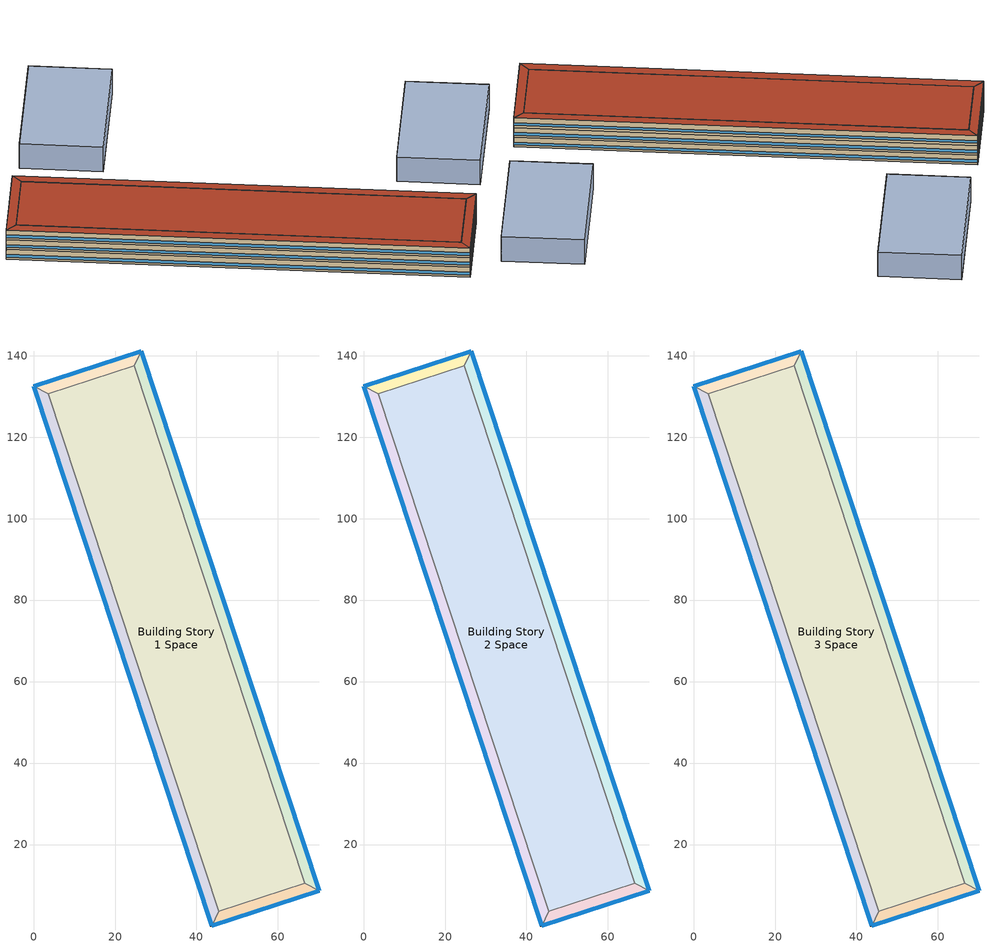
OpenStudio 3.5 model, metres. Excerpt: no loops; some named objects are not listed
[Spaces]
Building Story 1 Space
 floor ground: 66.62,10.48 45.5,3.57 3.57,130.67 24.69,137.58 z0
 wall adiabatic (Typical Interior Wall): 45.5,3.57 66.62,10.48 24.69,137.58 3.57,130.67 45.5,3.57 z0:3.6
 ceiling adiabatic (Typical Interior Floor): 24.69,137.58 3.57,130.67 45.5,3.57 66.62,10.48 z3.6
Building Story 1 Space 1
 floor ground: 70.19,8.68 43.7,0 45.5,3.57 66.62,10.48 z0
 wall outside: 43.7,0 70.19,8.68 z0:3.6
 wall adiabatic (Typical Interior Wall): 70.19,8.68 66.62,10.48 45.5,3.57 43.7,0 z0:3.6
 window: 43.73,0.01 70.17,8.67 z0.76:1.84
 ceiling adiabatic (Typical Interior Ceiling): 66.62,10.48 45.5,3.57 43.7,0 70.19,8.68 z3.6
Building Story 1 Space 2
 floor ground: 43.7,0 0,132.47 3.57,130.67 45.5,3.57 z0
 wall outside: 0,132.47 43.7,0 z0:3.6
 wall adiabatic (Typical Interior Wall): 43.7,0 45.5,3.57 3.57,130.67 0,132.47 z0:3.6
 window: 0.01,132.45 43.69,0.02 z0.76:1.84
 ceiling adiabatic (Typical Interior Ceiling): 45.5,3.57 3.57,130.67 0,132.47 43.7,0 z3.6
Building Story 1 Space 3
 floor ground: 0,132.47 26.49,141.15 24.69,137.58 3.57,130.67 z0
 wall outside: 26.49,141.15 0,132.47 z0:3.6
 wall adiabatic (Typical Interior Wall): 0,132.47 3.57,130.67 24.69,137.58 26.49,141.15 z0:3.6
 window: 26.47,141.14 0.02,132.48 z0.76:1.84
 ceiling adiabatic (Typical Interior Ceiling): 3.57,130.67 24.69,137.58 26.49,141.15 0,132.47 z3.6
Building Story 1 Space 4
 floor ground: 26.49,141.15 70.19,8.68 66.62,10.48 24.69,137.58 z0
 wall outside: 70.19,8.68 26.49,141.15 z0:3.6
 wall adiabatic (Typical Interior Wall): 26.49,141.15 24.69,137.58 66.62,10.48 70.19,8.68 z0:3.6
 window: 70.18,8.7 26.5,141.12 z0.76:1.84
 ceiling adiabatic (Typical Interior Ceiling): 24.69,137.58 66.62,10.48 70.19,8.68 26.49,141.15 z3.6
Building Story 2 Space
 floor adiabatic (Typical Interior Floor): 66.62,10.48 45.5,3.57 3.57,130.67 24.69,137.58 z3.6
 wall adiabatic (Typical Interior Wall): 45.5,3.57 66.62,10.48 24.69,137.58 3.57,130.67 45.5,3.57 z3.6:7.2
 ceiling adiabatic (Typical Interior Ceiling): 24.69,137.58 3.57,130.67 45.5,3.57 66.62,10.48 z7.2
Building Story 2 Space 1
 floor adiabatic (Typical Interior Ceiling): 70.19,8.68 43.7,0 45.5,3.57 66.62,10.48 z3.6
 wall outside: 43.7,0 70.19,8.68 z3.6:7.2
 wall adiabatic (Typical Interior Wall): 70.19,8.68 66.62,10.48 45.5,3.57 43.7,0 z3.6:7.2
 window: 43.73,0.01 70.17,8.67 z4.36:5.44
 ceiling adiabatic (Typical Interior Ceiling): 66.62,10.48 45.5,3.57 43.7,0 70.19,8.68 z7.2
Building Story 2 Space 2
 floor adiabatic (Typical Interior Ceiling): 43.7,0 0,132.47 3.57,130.67 45.5,3.57 z3.6
 wall outside: 0,132.47 43.7,0 z3.6:7.2
 wall adiabatic (Typical Interior Wall): 43.7,0 45.5,3.57 3.57,130.67 0,132.47 z3.6:7.2
 window: 0.01,132.45 43.69,0.02 z4.36:5.44
 ceiling adiabatic (Typical Interior Ceiling): 45.5,3.57 3.57,130.67 0,132.47 43.7,0 z7.2
Building Story 2 Space 3
 floor adiabatic (Typical Interior Ceiling): 0,132.47 26.49,141.15 24.69,137.58 3.57,130.67 z3.6
 wall outside: 26.49,141.15 0,132.47 z3.6:7.2
 wall adiabatic (Typical Interior Wall): 0,132.47 3.57,130.67 24.69,137.58 26.49,141.15 z3.6:7.2
 window: 26.47,141.14 0.02,132.48 z4.36:5.44
 ceiling adiabatic (Typical Interior Ceiling): 3.57,130.67 24.69,137.58 26.49,141.15 0,132.47 z7.2
Building Story 2 Space 4
 floor adiabatic (Typical Interior Ceiling): 26.49,141.15 70.19,8.68 66.62,10.48 24.69,137.58 z3.6
 wall outside: 70.19,8.68 26.49,141.15 z3.6:7.2
 wall adiabatic (Typical Interior Wall): 26.49,141.15 24.69,137.58 66.62,10.48 70.19,8.68 z3.6:7.2
 window: 70.18,8.7 26.5,141.12 z4.36:5.44
 ceiling adiabatic (Typical Interior Ceiling): 24.69,137.58 66.62,10.48 70.19,8.68 26.49,141.15 z7.2
Building Story 3 Space
 floor adiabatic (Typical Interior Ceiling): 66.62,10.48 45.5,3.57 3.57,130.67 24.69,137.58 z7.2
 wall adiabatic (Typical Interior Wall): 45.5,3.57 66.62,10.48 24.69,137.58 3.57,130.67 45.5,3.57 z7.2:10.8
 roof outside: 24.69,137.58 3.57,130.67 45.5,3.57 66.62,10.48 z10.8
Building Story 3 Space 1
 floor adiabatic (Typical Interior Ceiling): 70.19,8.68 43.7,0 45.5,3.57 66.62,10.48 z7.2
 wall outside: 43.7,0 70.19,8.68 z7.2:10.8
 wall adiabatic (Typical Interior Wall): 70.19,8.68 66.62,10.48 45.5,3.57 43.7,0 z7.2:10.8
 window: 43.73,0.01 70.17,8.67 z7.96:9.04
 roof outside: 66.62,10.48 45.5,3.57 43.7,0 70.19,8.68 z10.8
Building Story 3 Space 2
 floor adiabatic (Typical Interior Ceiling): 43.7,0 0,132.47 3.57,130.67 45.5,3.57 z7.2
 wall outside: 0,132.47 43.7,0 z7.2:10.8
 wall adiabatic (Typical Interior Wall): 43.7,0 45.5,3.57 3.57,130.67 0,132.47 z7.2:10.8
 window: 0.01,132.45 43.69,0.02 z7.96:9.04
 roof outside: 45.5,3.57 3.57,130.67 0,132.47 43.7,0 z10.8
Building Story 3 Space 3
 floor adiabatic (Typical Interior Ceiling): 0,132.47 26.49,141.15 24.69,137.58 3.57,130.67 z7.2
 wall outside: 26.49,141.15 0,132.47 z7.2:10.8
 wall adiabatic (Typical Interior Wall): 0,132.47 3.57,130.67 24.69,137.58 26.49,141.15 z7.2:10.8
 window: 26.47,141.14 0.02,132.48 z7.96:9.04
 roof outside: 3.57,130.67 24.69,137.58 26.49,141.15 0,132.47 z10.8
Building Story 3 Space 4
 floor adiabatic (Typical Interior Ceiling): 26.49,141.15 70.19,8.68 66.62,10.48 24.69,137.58 z7.2
 wall outside: 70.19,8.68 26.49,141.15 z7.2:10.8
 wall adiabatic (Typical Interior Wall): 26.49,141.15 24.69,137.58 66.62,10.48 70.19,8.68 z7.2:10.8
 window: 70.18,8.7 26.5,141.12 z7.96:9.04
 roof outside: 24.69,137.58 66.62,10.48 70.19,8.68 26.49,141.15 z10.8
shading: 117.72,50.93 80.73,38.82 / 80.73,38.82 88.61,14.94 / 88.61,14.94 125.6,27.05 / 125.6,27.05 117.72,50.93 / 52.45,122.29 90.48,134.75 / 90.48,134.75 82.6,158.63 / 82.6,158.63 44.57,146.17 / 44.57,146.17 52.45,122.29 z0:9; 125.6,27.05 88.61,14.94 80.73,38.82 117.72,50.93 z0; 117.72,50.93 80.73,38.82 88.61,14.94 125.6,27.05 z9; 52.45,122.29 44.57,146.17 82.6,158.63 90.48,134.75 z0; 90.48,134.75 82.6,158.63 44.57,146.17 52.45,122.29 z9
[Site]
Buffalo Niagara Intl Ap_NY_USA: Latitude {deg}=42.8133; Longitude {deg}=-78.8502; Time Zone {hr}=-5; Elevation {m}=215; Terrain=City
[Site:WaterMainsTemperature]
Calculation Method=Correlation; Annual Average Outdoor Air Temperature {C}=8.96667; Maximum Difference In Monthly Average Outdoor Air Temperatures {deltaC}=26.2
[SizingPeriod:DesignDay] Barometric Pressure {Pa}=98769; Rain Indicator=No; Snow Indicator=No; Day of Month=21; Daylight Saving Time Indicator=No; Humidity Condition Type=Wetbulb; Dry-Bulb Temperature Range Modifier Type=DefaultMultipliers
Name | Maximum Dry-Bulb Temperature {C} | Daily Dry-Bulb Temperature Range {deltaC} | Wind Speed {m/s} | Wind Direction {deg} | Month | Day Type | Wetbulb or DewPoint at Maximum Dry-Bulb {C} | Solar Model Indicator | ASHRAE Clear Sky Optical Depth for Beam Irradiance | ASHRAE Clear Sky Optical Depth for Diffuse Irradiance | Sky Clearness
Buffalo Niagara Intl Ap Ann Clg .4% Condns DB=>MWB 1 | 30.3 | 9.3 | 5.7 | 240 | 7 | SummerDesignDay | 21.8 | ASHRAETau | 0.462 | 2.001
Buffalo Niagara Intl Ap Ann Clg .4% Condns WB=>MDB 1 | 27.8 | 9.3 | 5.7 | 240 | 7 | SummerDesignDay | 23.8 | ASHRAETau | 0.462 | 2.001
Buffalo Niagara Intl Ap Ann Htg 99.6% Condns DB 1 | -16.3 | 0 | 5.1 | 270 | 1 | WinterDesignDay | -16.3 | ASHRAEClearSky |  |  | 0
[ClimateZones]
Climate Zone Institution Name 1=ASHRAE; Climate Zone Document Name 1=ANSI/ASHRAE Standard 169; Climate Zone Document Year 1=2006; Climate Zone Value 1=6A
[Site:GroundTemperature:FCfactorMethod]
January Ground Temperature {C}=7.4; February Ground Temperature {C}=-0; March Ground Temperature {C}=-7.6; April Ground Temperature {C}=-12.6; May Ground Temperature {C}=-7.7; June Ground Temperature {C}=0.3; July Ground Temperature {C}=7; August Ground Temperature {C}=14.2; September Ground Temperature {C}=19.2; October Ground Temperature {C}=20.9; November Ground Temperature {C}=20; December Ground Temperature {C}=15.4
[Building]
Restaurant 10: Nominal Floor to Floor Height {m}=3.6; Default Construction Set=Res 90.1-2013 - FullSrvRest - ASHRAE 169-2013-6A; Standards Number of Stories=3; Standards Number of Above Ground Stories=3; Standards Building Type=FullServiceRestaurant
[DefaultConstructionSet]
Res 90.1-2013 - FullSrvRest - ASHRAE 169-2013-6A: Default Exterior Surface Constructions=Default Surface Constructions 1; Default Interior Surface Constructions=Default Surface Constructions 2; Default Ground Contact Surface Constructions=Default Surface Constructions 3; Default Exterior SubSurface Constructions=Default Sub Surface Constructions 1; Default Interior SubSurface Constructions=Default Sub Surface Constructions 2; Interior Partition Construction=Typical Interior Partition
[DefaultSurfaceConstructions]
Name | Floor Construction | Wall Construction | Roof Ceiling Construction
Default Surface Constructions 1 | Typical Insulated Exterior Mass Floor R-19.61 | Typical Insulated Steel Framed Exterior Wall R-20.41 | Typical Wood Joist Attic Floor R-47.62
Default Surface Constructions 2 | Typical Interior Floor | Typical Interior Wall | Typical Interior Ceiling
Default Surface Constructions 3 | Typical Insulated Carpeted 8in Slab Floor | Typical Insulated Basement Mass Wall
[Construction]
Typical Insulated Exterior Mass Floor R-19.61: Typical Insulation R-17.04, 4 in. Normalweight Concrete Floor, Typical Carpet Pad
Typical Insulated Steel Framed Exterior Wall R-20.41: 25mm Stucco, 5/8 in. Gypsum Board, Typical Insulation R-18.23, 5/8 in. Gypsum Board
Typical Wood Joist Attic Floor R-47.62: 5/8 in. Gypsum Board, Typical Insulation R-45.98
Typical Interior Floor: 100mm Normalweight concrete floor, CP02 CARPET PAD
Typical Interior Wall: G01 13mm gypsum board, G01 13mm gypsum board
Typical Interior Ceiling: CP02 CARPET PAD, 100mm Normalweight concrete floor
Typical Insulated Carpeted 8in Slab Floor: 8 in. Normalweight Concrete Floor, Typical Carpet Pad
Typical Insulated Basement Mass Wall: 8 in. Concrete Block Basement Wall
U 0.48 SHGC 0.40 Dbl Ref-D Clr 6mm/13mm: REF D CLEAR 6MM, AIR 13MM, CLEAR 6MM
Typical Insulated Metal Door R-2.0: F08 Metal surface, Typical Insulation R-1.15
U 0.44 SHGC 0.26 Dbl Ref-B-H Clr 6mm/13mm Air: REF B CLEAR HI 6MM, AIR 13MM, CLEAR 6MM
Typical Overhead Door R-2.0: Typical Insulation R-1.15 1
Window_U_0.50_SHGC_0.40_Skylight_Frame_Width_0.430_in: Glass_2052_LayerAvg, Gap_1_W_0_0038, Glass_2027F_LayerAvg
Typical Interior Window: Clear 3mm
Typical Interior Door; Typical Interior Partition: G05 25mm wood
InteriorFurnishings 1: Std Wood 6inch 1
InteriorFurnishings 2: Std Wood 6inch 2
[Material:NoMass] Roughness=Smooth; Thermal Absorptance=0.9; Solar Absorptance=0.7
Name | Thermal Resistance {m2-K/W} | Visible Absorptance
Typical Insulation R-17.04 | 3.00072 | 0.7
Typical Carpet Pad; CP02 CARPET PAD | 0.21648 | 0.8
Typical Insulation R-18.23 | 3.21036 | 0.7
Typical Insulation R-45.98 | 8.09839 | 0.7
Typical Insulation R-1.15 | 0.202509 | 0.7
Typical Insulation R-1.15 1 | 0.202527 | 0.7
[Material] Thermal Absorptance=0.9
Name | Roughness | Thickness {m} | Conductivity {W/m-K} | Density {kg/m3} | Specific Heat {J/kg-K} | Solar Absorptance | Visible Absorptance
4 in. Normalweight Concrete Floor | MediumRough | 0.1016 | 2.31 | 2322 | 832 | 0.7 | 0.7
25mm Stucco | Smooth | 0.0254 | 0.72 | 1856 | 840 | 0.7 | 0.7
5/8 in. Gypsum Board | MediumSmooth | 0.0159 | 0.16 | 800 | 1090 | 0.7 | 0.7
100mm Normalweight concrete floor | MediumRough | 0.1016 | 2.31045 | 2322 | 832.557 | 0.7 | 0.7
G01 13mm gypsum board | Smooth | 0.0127 | 0.160031 | 800.001 | 1090.73 | 0.7 | 0.5
8 in. Normalweight Concrete Floor | MediumRough | 0.2032 | 2.31 | 2322 | 832 | 0.7 | 0.7
8 in. Concrete Block Basement Wall | MediumRough | 0.2032 | 1.326 | 1842 | 912 | 0.7 | 0.7
F08 Metal surface | Smooth | 0.0008 | 45.28 | 7824 | 500 | 0.7 | 0.7
G05 25mm wood | MediumSmooth | 0.0254 | 0.15 | 608 | 1630 | 0.5 | 0.5
Std Wood 6inch 1; Std Wood 6inch 2 | MediumSmooth | 0.15 | 0.12 | 540 | 1210 | 0.7 | 0.7
[DefaultSubSurfaceConstructions]
Name | Fixed Window Construction | Operable Window Construction | Door Construction | Glass Door Construction | Overhead Door Construction | Skylight Construction | Tubular Daylight Dome Construction | Tubular Daylight Diffuser Construction
Default Sub Surface Constructions 1 | U 0.48 SHGC 0.40 Dbl Ref-D Clr 6mm/13mm | U 0.48 SHGC 0.40 Dbl Ref-D Clr 6mm/13mm | Typical Insulated Metal Door R-2.0 | U 0.44 SHGC 0.26 Dbl Ref-B-H Clr 6mm/13mm Air | Typical Overhead Door R-2.0 | Window_U_0.50_SHGC_0.40_Skylight_Frame_Width_0.430_in | Typical Interior Window | Typical Interior Window
Default Sub Surface Constructions 2 | Typical Interior Window | Typical Interior Window | Typical Interior Door
[WindowMaterial:Glazing] Optical Data Type=SpectralAverage; Infrared Transmittance at Normal Incidence=0; Dirt Correction Factor for Solar and Visible Transmittance=1; Solar Diffusing=No
Name | Thickness {m} | Solar Transmittance at Normal Incidence | Front Side Solar Reflectance at Normal Incidence | Back Side Solar Reflectance at Normal Incidence | Visible Transmittance at Normal Incidence | Front Side Visible Reflectance at Normal Incidence | Back Side Visible Reflectance at Normal Incidence | Front Side Infrared Hemispherical Emissivity | Back Side Infrared Hemispherical Emissivity | Conductivity {W/m-K}
REF D CLEAR 6MM | 0.006 | 0.429 | 0.308 | 0.379 | 0.334 | 0.453 | 0.505 | 0.84 | 0.82 | 0.9
CLEAR 6MM | 0.006 | 0.775 | 0.071 | 0.071 | 0.881 | 0.08 | 0.08 | 0.84 | 0.84 | 0.9
REF B CLEAR HI 6MM | 0.006 | 0.24 | 0.16 | 0.32 | 0.3 | 0.16 | 0.29 | 0.84 | 0.6 | 0.9
Glass_2052_LayerAvg | 0.00837 | 0.507767 | 0.054228 | 0.0544931 | 0.586833 | 0.05805 | 0.058397 | 0.84 | 0.84 | 1
Glass_2027F_LayerAvg | 0.004 | 0.369744 | 0.470069 | 0.340935 | 0.765222 | 0.0546 | 0.073741 | 0.03675 | 0.84 | 1
Clear 3mm | 0.003 | 0.837 | 0.075 | 0.075 | 0.898 | 0.081 | 0.081 | 0.84 | 0.84 | 0.9
[WindowMaterial:Gas] Gas Type=Air
Name | Thickness {m}
AIR 13MM | 0.0127
Gap_1_W_0_0038 | 0.0038
[People:Definition] Number of People Calculation Method=People/Area; Fraction Radiant=0.3; Enable ASHRAE 55 Comfort Warnings=Yes; Mean Radiant Temperature Calculation Type=ZoneAveraged; Thermal Comfort Model Type 1=Fanger
Name | People per Space Floor Area {person/m2}
FullServiceRestaurant Dining People Definition | 0.753474
FullServiceRestaurant Kitchen People Definition | 0.0538196
[Lights:Definition] Design Level Calculation Method=Watts/Area; Fraction Radiant=0.7; Fraction Visible=0.2; Return Air Fraction=0
Name | Watts per Space Floor Area {W/m2}
FullServiceRestaurant Dining Lights Definition | 9.57988
FullServiceRestaurant Kitchen Lights Definition | 13.0243
[ElectricEquipment:Definition] Design Level Calculation Method=Watts/Area
Name | Watts per Space Floor Area {W/m2} | Fraction Latent | Fraction Radiant | Fraction Lost
FullServiceRestaurant Dining Elec Equip Definition | 64.9279 | 0.25 | 0.3 | 0
FullServiceRestaurant Kitchen Elec Equip Definition | 403.97 | 0.25 | 0.3 | 0.2
Elevator Lift Motor 1 - pre-normalized value was 16055 W. | 4.12672 | 0 | 0 | 1
Elevator Fan 1 - pre-normalized value was 31 W. | 0.00795722 |  | 0.5
Elevator Lights 1 - pre-normalized value was 32 W. | 0.00831476 |  | 0.5
[DesignSpecification:OutdoorAir] Outdoor Air Method=Sum; Outdoor Air Flow per Person {m3/s-person}=0.00353961; Outdoor Air Flow per Floor Area {m3/s-m2}=0.0009144
Blended OA; Blended OA 1; Blended OA 2
[DefaultScheduleSet]
Story Ground Blended Space Type Schedule Set; Story Mid Blended Space Type Schedule Set; Story Top Blended Space Type Schedule Set
[GasEquipment:Definition]
FullServiceRestaurant Kitchen Gas Equip Definition: Design Level Calculation Method=Watts/Area; Watts per Space Floor Area {W/m2}=649.246; Fraction Latent=0.1; Fraction Radiant=0.2; Fraction Lost=0.7
[SpaceInfiltration:DesignFlowRate] Schedule=Always On Discrete; Design Flow Rate Calculation Method=Flow/ExteriorArea; Constant Term Coefficient=0; Temperature Term Coefficient=0; Velocity Term Coefficient=0.224; Velocity Squared Term Coefficient=0
Name | Space or SpaceType | Flow per Exterior Surface Area {m3/s-m2}
FullServiceRestaurant Dining A  - Story Ground Infiltration; FullServiceRestaurant Dining C  - Story Ground Infiltration | Story Ground Blended Space Type | 1.54212e-05
FullServiceRestaurant Dining A  - Story Mid Infiltration; FullServiceRestaurant Dining B end_a - Story Mid Infiltration; FullServiceRestaurant Dining B end_b - Story Mid Infiltration; FullServiceRestaurant Dining C  - Story Mid Infiltration | Story Mid Blended Space Type | 0.000121519
FullServiceRestaurant Dining A  - Story Top Infiltration; FullServiceRestaurant Dining B end_a - Story Top Infiltration; FullServiceRestaurant Dining B end_b - Story Top Infiltration; FullServiceRestaurant Dining C  - Story Top Infiltration | Story Top Blended Space Type | 1.98691e-05
FullServiceRestaurant Dining A end_a - Story Mid Infiltration; FullServiceRestaurant Dining A end_b - Story Mid Infiltration; FullServiceRestaurant Dining C end_a - Story Mid Infiltration; FullServiceRestaurant Dining C end_b - Story Mid Infiltration | Story Mid Blended Space Type | 2.08748e-05
FullServiceRestaurant Dining A end_a - Story Top Infiltration; FullServiceRestaurant Dining A end_b - Story Top Infiltration; FullServiceRestaurant Dining C end_a - Story Top Infiltration; FullServiceRestaurant Dining C end_b - Story Top Infiltration | Story Top Blended Space Type | 3.41317e-06
FullServiceRestaurant Dining A end_b - Story Ground Infiltration; FullServiceRestaurant Dining C end_b - Story Ground Infiltration; FullServiceRestaurant Kitchen A end_a - Story Ground Infiltration; FullServiceRestaurant Kitchen C end_a - Story Ground Infiltration | Story Ground Blended Space Type | 2.08748e-05
FullServiceRestaurant Dining B end_b - Story Ground Infiltration; FullServiceRestaurant Kitchen B end_a - Story Ground Infiltration | Story Ground Blended Space Type | 0.000121519
FullServiceRestaurant Kitchen A  - Story Ground Infiltration; FullServiceRestaurant Kitchen C  - Story Ground Infiltration | Story Ground Blended Space Type | 0.000106097
[ElectricEquipment]
Name | Electric Equipment Definition | Space or SpaceType | Schedule | Multiplier
9 Elevator Lift Motors | Elevator Lift Motor 1 - pre-normalized value was 16055 W. | Story Ground Blended Space Type | Elevator Schedule 1 | 9
9 Elevator Fans | Elevator Fan 1 - pre-normalized value was 31 W. | Story Ground Blended Space Type | Elevator Schedule 3 | 9
9 Elevator Lights | Elevator Lights 1 - pre-normalized value was 32 W. | Story Ground Blended Space Type | Elevator Schedule 2 | 9
FullServiceRestaurant Kitchen Elec Equip 1 | FullServiceRestaurant Kitchen Elec Equip Definition | Story Ground Blended Space Type | RestaurantSitDown BLDG_EQUIP_SCH | 0.8184
FullServiceRestaurant Dining Elec Equip 1 | FullServiceRestaurant Dining Elec Equip Definition | Story Ground Blended Space Type | RestaurantSitDown BLDG_EQUIP_SCH | 0.1816
FullServiceRestaurant Dining Elec Equip 2 | FullServiceRestaurant Dining Elec Equip Definition | Story Mid Blended Space Type | RestaurantSitDown BLDG_EQUIP_SCH | 1
FullServiceRestaurant Dining Elec Equip 3 | FullServiceRestaurant Dining Elec Equip Definition | Story Top Blended Space Type | RestaurantSitDown BLDG_EQUIP_SCH | 1
[Exterior:Lights:Definition]
Name | Design Level {W}
Parking Areas and Drives Def (W/ft^2) | 0.1
Building Facades Def (W/ft^2) | 0.15
Main Entries Def (W/ft) | 30
Other Doors Def (W/ft) | 20
[Exterior:Lights] Control Option=AstronomicalClock
Name | Exterior Lights Definition | Schedule | Multiplier
Parking Areas and Drives | Parking Areas and Drives Def (W/ft^2) | Schedule Ruleset 2 | 508806
Building Facades | Building Facades Def (W/ft^2) | Schedule Ruleset 1 | 8185.55
Main Entries | Main Entries Def (W/ft) | Schedule Ruleset 2 | 33.5016
Other Doors | Other Doors Def (W/ft) | Schedule Ruleset 2 | 50.2524
[EnergyManagementSystem:Sensor]
Name | Output Variable or Output Meter Index Key | Output Variable or Output Meter
Mains_Water_Temp_Sen | Environment | Site Mains Water Temperature
OAT; OAT_1; OAT_2 | Environment | Site Outdoor Air Drybulb Temperature
Fut_Sen | NYSTc 2030 Future Hourly Emissions Sch | Schedule Value
His_Sen | New York 2019 Historical Hourly Emissions Sch | Schedule Value
Ele_Sen | Whole Building | Facility Total Purchased Electricity Energy
[EnergyManagementSystem:Actuator] Actuated Component Control Type=Schedule Value
Name | Actuated Component | Actuated Component Type
Mains_Water_Temp_Act | Mains Water Temperature | Schedule:Constant
SYS5ZonePVAVHtgSch0 | RestaurantSitDown HTGSETP_KITCHEN_SCH_NO_OPTIMUM | Schedule:Year
SYS5ZonePVAVClgSch0 | RestaurantSitDown CLGSETP_KITCHEN_SCH_NO_OPTIMUM | Schedule:Year
SYS5ZonePVAV1HtgSch0; SYS5ZonePVAV2HtgSch0 | RestaurantSitDown HTGSETP_SCH_NO_OPTIMUM | Schedule:Year
SYS5ZonePVAV1ClgSch0; SYS5ZonePVAV2ClgSch0 | RestaurantSitDown CLGSETP_SCH_NO_OPTIMUM | Schedule:Year
[EnergyManagementSystem:Program]
Mains_Water_Prg: SET Mains_Water_Temp_Act = Mains_Water_Temp_Sen
SYS5ZonePVAVOptimumStartProg0: IF DaylightSavings==0 && DayOfWeek>1 && Hour==5 && OAT<23.9 && OAT>1.7; SET SYS5ZonePVAVClgSch0 = 29.4; SET SYS5ZonePVAVHtgSch0 = 15.6; ELSEIF DaylightSavings==0 && DayOfWeek==1 && Hour==7 && OAT<23.9 && OAT>1.7; SET SYS5ZonePVAVClgSch0 = 29.4; SET SYS5ZonePVAVHtgSch0 = 15.6; ELSEIF DaylightSavings==1 && DayOfWeek>1 && Hour==4 && OAT<23.9 && OAT>1.7; SET SYS5ZonePVAVClgSch0 = 29.4; SET SYS5ZonePVAVHtgSch0 = 15.6; ELSEIF DaylightSavings==1 && DayOfWeek==1 && Hour==6 && OAT<23.9 && OAT>1.7; SET SYS5ZonePVAVClgSch0 = 29.4; SET SYS5ZonePVAVHtgSch0 = 15.6; ELSE; SET SYS5ZonePVAVClgSch0 = NULL; SET SYS5ZonePVAVHtgSch0 = NULL; ENDIF
[ThermostatSetpoint:DualSetpoint]
Name | Heating Setpoint Temperature Schedule | Cooling Setpoint Temperature Schedule
Story Ground Blended Space Type Thermostat; Story Ground Blended Space Type Thermostat 1; Story Ground Blended Space Type Thermostat 2; Story Ground Blended Space Type Thermostat 3; Story Ground Blended Space Type Thermostat 4 | RestaurantSitDown HTGSETP_KITCHEN_SCH_NO_OPTIMUM | RestaurantSitDown CLGSETP_KITCHEN_SCH_NO_OPTIMUM
Story Mid Blended Space Type Thermostat; Story Mid Blended Space Type Thermostat 1; Story Mid Blended Space Type Thermostat 2; Story Mid Blended Space Type Thermostat 3; Story Mid Blended Space Type Thermostat 4; Story Top Blended Space Type Thermostat; Story Top Blended Space Type Thermostat 1; Story Top Blended Space Type Thermostat 2; Story Top Blended Space Type Thermostat 3; Story Top Blended Space Type Thermostat 4 | RestaurantSitDown HTGSETP_SCH_NO_OPTIMUM | RestaurantSitDown CLGSETP_SCH_NO_OPTIMUM
[InternalMass:Definition] Design Level Calculation Method=SurfaceArea/Area; Surface Area per Space Floor Area=2
Name | Construction
Internal Mass Definition 2 | InteriorFurnishings 1
Internal Mass Definition 3 | InteriorFurnishings 2
[InternalMass]
Name | Internal Mass Definition | Space or SpaceType | Multiplier
FullServiceRestaurant Kitchen A end_a - Story Ground Mass; FullServiceRestaurant Kitchen C end_a - Story Ground Mass; FullServiceRestaurant Dining A end_b - Story Ground Mass; FullServiceRestaurant Dining C end_b - Story Ground Mass | Internal Mass Definition 2 | Story Ground Blended Space Type | 0.00537288
FullServiceRestaurant Kitchen B end_a - Story Ground Mass; FullServiceRestaurant Dining B end_b - Story Ground Mass | Internal Mass Definition 2 | Story Ground Blended Space Type | 0.0625542
FullServiceRestaurant Dining B  - Story Ground Mass | Internal Mass Definition 2 | Story Ground Blended Space Type | 0.0924233
FullServiceRestaurant Kitchen C  - Story Ground Mass; FullServiceRestaurant Kitchen A  - Story Ground Mass | Internal Mass Definition 2 | Story Ground Blended Space Type | 0.0546158
FullServiceRestaurant Kitchen B  - Story Ground Mass | Internal Mass Definition 2 | Story Ground Blended Space Type | 0.635869
FullServiceRestaurant Dining A  - Story Ground Mass; FullServiceRestaurant Dining C  - Story Ground Mass | Internal Mass Definition 2 | Story Ground Blended Space Type | 0.00793839
FullServiceRestaurant Dining B end_a - Story Top Mass; FullServiceRestaurant Dining A  - Story Top Mass; FullServiceRestaurant Dining C  - Story Top Mass; FullServiceRestaurant Dining B end_b - Story Top Mass | Internal Mass Definition 2 | Story Top Blended Space Type | 0.0625542
FullServiceRestaurant Dining A end_a - Story Mid Mass; FullServiceRestaurant Dining A end_b - Story Mid Mass; FullServiceRestaurant Dining C end_a - Story Mid Mass; FullServiceRestaurant Dining C end_b - Story Mid Mass | Internal Mass Definition 2 | Story Mid Blended Space Type | 0.00537288
FullServiceRestaurant Dining C end_b - Story Top Mass; FullServiceRestaurant Dining C end_a - Story Top Mass; FullServiceRestaurant Dining A end_a - Story Top Mass; FullServiceRestaurant Dining A end_b - Story Top Mass | Internal Mass Definition 2 | Story Top Blended Space Type | 0.00537288
FullServiceRestaurant Dining B end_a - Story Mid Mass; FullServiceRestaurant Dining A  - Story Mid Mass; FullServiceRestaurant Dining C  - Story Mid Mass; FullServiceRestaurant Dining B end_b - Story Mid Mass | Internal Mass Definition 2 | Story Mid Blended Space Type | 0.0625542
FullServiceRestaurant Dining B  - Story Mid Mass | Internal Mass Definition 2 | Story Mid Blended Space Type | 0.728292
FullServiceRestaurant Dining B  - Story Top Mass | Internal Mass Definition 2 | Story Top Blended Space Type | 0.728292
Building Story 1 Space 2 Mass | Internal Mass Definition 3 | Building Story 1 Space 2 | 1
Building Story 1 Space Mass | Internal Mass Definition 3 | Building Story 1 Space | 1
Building Story 1 Space 1 Mass | Internal Mass Definition 3 | Building Story 1 Space 1 | 1
Building Story 1 Space 3 Mass | Internal Mass Definition 3 | Building Story 1 Space 3 | 1
Building Story 2 Space Mass | Internal Mass Definition 3 | Building Story 2 Space | 1
Building Story 1 Space 4 Mass | Internal Mass Definition 3 | Building Story 1 Space 4 | 1
Building Story 2 Space 2 Mass | Internal Mass Definition 3 | Building Story 2 Space 2 | 1
Building Story 2 Space 1 Mass | Internal Mass Definition 3 | Building Story 2 Space 1 | 1
Building Story 3 Space 4 Mass | Internal Mass Definition 3 | Building Story 3 Space 4 | 1
Building Story 2 Space 3 Mass | Internal Mass Definition 3 | Building Story 2 Space 3 | 1
Building Story 2 Space 4 Mass | Internal Mass Definition 3 | Building Story 2 Space 4 | 1
Building Story 3 Space Mass | Internal Mass Definition 3 | Building Story 3 Space | 1
Building Story 3 Space 1 Mass | Internal Mass Definition 3 | Building Story 3 Space 1 | 1
Building Story 3 Space 2 Mass | Internal Mass Definition 3 | Building Story 3 Space 2 | 1
Building Story 3 Space 3 Mass | Internal Mass Definition 3 | Building Story 3 Space 3 | 1
[People] Number of People Schedule=RestaurantSitDown BLDG_OCC_SCH; Activity Level Schedule=RestaurantSitDown ACTIVITY_SCH; Work Efficiency Schedule=Work Efficiency Schedule; Clothing Insulation Schedule=Clothing Schedule; Air Velocity Schedule=Air Velocity Schedule
Name | People Definition | Space or SpaceType | Multiplier
FullServiceRestaurant Kitchen People 1 | FullServiceRestaurant Kitchen People Definition | Story Ground Blended Space Type | 0.8184
FullServiceRestaurant Dining People 1 | FullServiceRestaurant Dining People Definition | Story Ground Blended Space Type | 0.1816
FullServiceRestaurant Dining People 2 | FullServiceRestaurant Dining People Definition | Story Mid Blended Space Type | 1
FullServiceRestaurant Dining People 3 | FullServiceRestaurant Dining People Definition | Story Top Blended Space Type | 1
[Lights] Fraction Replaceable=1
Name | Lights Definition | Space or SpaceType | Schedule | Multiplier
FullServiceRestaurant Kitchen Lights 1 | FullServiceRestaurant Kitchen Lights Definition | Story Ground Blended Space Type | RestaurantSitDown BLDG_LIGHT_KITCHEN_SCH_2010_2013 | 0.8184
FullServiceRestaurant Dining Lights 1 | FullServiceRestaurant Dining Lights Definition | Story Ground Blended Space Type | RestaurantSitDown BLDG_LIGHT_DINING_SCH_2013 | 0.1816
FullServiceRestaurant Dining Lights 2 | FullServiceRestaurant Dining Lights Definition | Story Mid Blended Space Type | RestaurantSitDown BLDG_LIGHT_DINING_SCH_2013 | 1
FullServiceRestaurant Dining Lights 3 | FullServiceRestaurant Dining Lights Definition | Story Top Blended Space Type | RestaurantSitDown BLDG_LIGHT_DINING_SCH_2013 | 1
[GasEquipment]
FullServiceRestaurant Kitchen Gas Equip 1: Gas Equipment Definition=FullServiceRestaurant Kitchen Gas Equip Definition; Space or SpaceType=Story Ground Blended Space Type; Schedule=RestaurantSitDown Rest_GAS_EQUIP_SCH; Multiplier=0.8184
[SpaceType] Standards Building Type=FullServiceRestaurant
Name | Default Schedule Set | Design Specification Outdoor Air Object | Standards Space Type
Story Ground Blended Space Type | Story Ground Blended Space Type Schedule Set | Blended OA | Kitchen
Story Mid Blended Space Type | Story Mid Blended Space Type Schedule Set | Blended OA 1 | Dining
Story Top Blended Space Type | Story Top Blended Space Type Schedule Set | Blended OA 2 | Dining
[Space]
Name | Space Type | Building Story | Thermal Zone
Building Story 1 Space | Story Ground Blended Space Type | Building Story 1 | Building Story 1 ThermalZone
Building Story 1 Space 1 | Story Ground Blended Space Type | Building Story 1 | Building Story 1 ThermalZone 1
Building Story 1 Space 2 | Story Ground Blended Space Type | Building Story 1 | Building Story 1 ThermalZone 2
Building Story 1 Space 3 | Story Ground Blended Space Type | Building Story 1 | Building Story 1 ThermalZone 3
Building Story 1 Space 4 | Story Ground Blended Space Type | Building Story 1 | Building Story 1 ThermalZone 4
Building Story 2 Space | Story Mid Blended Space Type | Building Story 2 | Building Story 2 ThermalZone
Building Story 2 Space 1 | Story Mid Blended Space Type | Building Story 2 | Building Story 2 ThermalZone 1
Building Story 2 Space 2 | Story Mid Blended Space Type | Building Story 2 | Building Story 2 ThermalZone 2
Building Story 2 Space 3 | Story Mid Blended Space Type | Building Story 2 | Building Story 2 ThermalZone 3
Building Story 2 Space 4 | Story Mid Blended Space Type | Building Story 2 | Building Story 2 ThermalZone 4
Building Story 3 Space | Story Top Blended Space Type | Building Story 3 | Building Story 3 ThermalZone
Building Story 3 Space 1 | Story Top Blended Space Type | Building Story 3 | Building Story 3 ThermalZone 1
Building Story 3 Space 2 | Story Top Blended Space Type | Building Story 3 | Building Story 3 ThermalZone 2
Building Story 3 Space 3 | Story Top Blended Space Type | Building Story 3 | Building Story 3 ThermalZone 3
Building Story 3 Space 4 | Story Top Blended Space Type | Building Story 3 | Building Story 3 ThermalZone 4
[BuildingStory] Nominal Floor to Floor Height {m}=3.6
Name | Nominal Z Coordinate {m}
Building Story 1 | 3.6
Building Story 2 | 7.2
Building Story 3 | 10.8
[ThermalZone] Use Ideal Air Loads=No
Name | Thermostat | Primary Daylighting Control | Fraction of Zone Controlled by Primary Daylighting Control | Secondary Daylighting Control | Fraction of Zone Controlled by Secondary Daylighting Control
Building Story 1 ThermalZone | Story Ground Blended Space Type Thermostat
Building Story 1 ThermalZone 1 | Story Ground Blended Space Type Thermostat 1 | Building Story 1 Space 1 Daylt Sensor 1 | 0.678 | Building Story 1 Space 1 Daylt Sensor 2 | 0.321
Building Story 1 ThermalZone 2 | Story Ground Blended Space Type Thermostat 2 | Building Story 1 Space 2 Daylt Sensor 1 | 0.656 | Building Story 1 Space 2 Daylt Sensor 2 | 0.343
Building Story 1 ThermalZone 3 | Story Ground Blended Space Type Thermostat 3 | Building Story 1 Space 3 Daylt Sensor 1 | 0.678 | Building Story 1 Space 3 Daylt Sensor 2 | 0.321
Building Story 1 ThermalZone 4 | Story Ground Blended Space Type Thermostat 4 | Building Story 1 Space 4 Daylt Sensor 1 | 0.656 | Building Story 1 Space 4 Daylt Sensor 2 | 0.343
Building Story 2 ThermalZone | Story Mid Blended Space Type Thermostat
Building Story 2 ThermalZone 1 | Story Mid Blended Space Type Thermostat 1 | Building Story 2 Space 1 Daylt Sensor 1 | 0.678 | Building Story 2 Space 1 Daylt Sensor 2 | 0.321
Building Story 2 ThermalZone 2 | Story Mid Blended Space Type Thermostat 2 | Building Story 2 Space 2 Daylt Sensor 1 | 0.656 | Building Story 2 Space 2 Daylt Sensor 2 | 0.343
Building Story 2 ThermalZone 3 | Story Mid Blended Space Type Thermostat 3 | Building Story 2 Space 3 Daylt Sensor 1 | 0.678 | Building Story 2 Space 3 Daylt Sensor 2 | 0.321
Building Story 2 ThermalZone 4 | Story Mid Blended Space Type Thermostat 4 | Building Story 2 Space 4 Daylt Sensor 1 | 0.656 | Building Story 2 Space 4 Daylt Sensor 2 | 0.343
Building Story 3 ThermalZone | Story Top Blended Space Type Thermostat
Building Story 3 ThermalZone 1 | Story Top Blended Space Type Thermostat 1 | Building Story 3 Space 1 Daylt Sensor 1 | 0.678 | Building Story 3 Space 1 Daylt Sensor 2 | 0.321
Building Story 3 ThermalZone 2 | Story Top Blended Space Type Thermostat 2 | Building Story 3 Space 2 Daylt Sensor 1 | 0.656 | Building Story 3 Space 2 Daylt Sensor 2 | 0.343
Building Story 3 ThermalZone 3 | Story Top Blended Space Type Thermostat 3 | Building Story 3 Space 3 Daylt Sensor 1 | 0.678 | Building Story 3 Space 3 Daylt Sensor 2 | 0.321
Building Story 3 ThermalZone 4 | Story Top Blended Space Type Thermostat 4 | Building Story 3 Space 4 Daylt Sensor 1 | 0.656 | Building Story 3 Space 4 Daylt Sensor 2 | 0.343
[Daylighting:Control] Lighting Control Type=Stepped; Minimum Input Power Fraction for Continuous Dimming Control=0.3; Minimum Light Output Fraction for Continuous Dimming Control=0.2; Number of Stepped Control Steps=3; Probability Lighting will be Reset When Needed in Manual Stepped Control=1; Maximum Allowable Discomfort Glare Index=22
Name | Space | Position X-Coordinate {m} | Position Y-Coordinate {m} | Position Z-Coordinate {m} | Illuminance Setpoint {lux}
Building Story 1 Space 1 Daylt Sensor 1 | Building Story 1 Space 1 | 56.5681 | 5.49503 | 0.762 | 375
Building Story 1 Space 1 Daylt Sensor 2 | Building Story 1 Space 1 | 56.1836 | 6.66913 | 0.762 | 375
Building Story 1 Space 2 Daylt Sensor 1 | Building Story 1 Space 2 | 23.0052 | 66.6158 | 0.762 | 375
Building Story 1 Space 2 Daylt Sensor 2 | Building Story 1 Space 2 | 24.1775 | 67.0025 | 0.762 | 375
Building Story 1 Space 3 Daylt Sensor 1 | Building Story 1 Space 3 | 13.6245 | 135.651 | 0.762 | 375
Building Story 1 Space 3 Daylt Sensor 2 | Building Story 1 Space 3 | 14.0091 | 134.477 | 0.762 | 375
Building Story 1 Space 4 Daylt Sensor 1 | Building Story 1 Space 4 | 47.1874 | 74.5304 | 0.762 | 375
Building Story 1 Space 4 Daylt Sensor 2 | Building Story 1 Space 4 | 46.0152 | 74.1436 | 0.762 | 375
Building Story 2 Space 1 Daylt Sensor 1 | Building Story 2 Space 1 | 56.5681 | 5.49503 | 4.362 | 215
Building Story 2 Space 1 Daylt Sensor 2 | Building Story 2 Space 1 | 56.1836 | 6.66913 | 4.362 | 215
Building Story 2 Space 2 Daylt Sensor 1 | Building Story 2 Space 2 | 23.0052 | 66.6158 | 4.362 | 215
Building Story 2 Space 2 Daylt Sensor 2 | Building Story 2 Space 2 | 24.1775 | 67.0025 | 4.362 | 215
Building Story 2 Space 3 Daylt Sensor 1 | Building Story 2 Space 3 | 13.6245 | 135.651 | 4.362 | 215
Building Story 2 Space 3 Daylt Sensor 2 | Building Story 2 Space 3 | 14.0091 | 134.477 | 4.362 | 215
Building Story 2 Space 4 Daylt Sensor 1 | Building Story 2 Space 4 | 47.1874 | 74.5304 | 4.362 | 215
Building Story 2 Space 4 Daylt Sensor 2 | Building Story 2 Space 4 | 46.0152 | 74.1436 | 4.362 | 215
Building Story 3 Space 1 Daylt Sensor 1 | Building Story 3 Space 1 | 56.5681 | 5.49503 | 7.962 | 215
Building Story 3 Space 1 Daylt Sensor 2 | Building Story 3 Space 1 | 56.1836 | 6.66913 | 7.962 | 215
Building Story 3 Space 2 Daylt Sensor 1 | Building Story 3 Space 2 | 23.0052 | 66.6158 | 7.962 | 215
Building Story 3 Space 2 Daylt Sensor 2 | Building Story 3 Space 2 | 24.1775 | 67.0025 | 7.962 | 215
Building Story 3 Space 3 Daylt Sensor 1 | Building Story 3 Space 3 | 13.6245 | 135.651 | 7.962 | 215
Building Story 3 Space 3 Daylt Sensor 2 | Building Story 3 Space 3 | 14.0091 | 134.477 | 7.962 | 215
Building Story 3 Space 4 Daylt Sensor 1 | Building Story 3 Space 4 | 47.1874 | 74.5304 | 7.962 | 215
Building Story 3 Space 4 Daylt Sensor 2 | Building Story 3 Space 4 | 46.0152 | 74.1436 | 7.962 | 215
[Schedule:Ruleset]
Name | Default Day Schedule | Summer Design Day Schedule | Winter Design Day Schedule
Clothing Schedule | Clothing Schedule Default Winter Clothes
Air Velocity Schedule | Air Velocity Schedule Default
Work Efficiency Schedule | Work Efficiency Schedule Default
RestaurantSitDown BLDG_OCC_SCH | RestaurantSitDown BLDG_OCC_SCH Default | RestaurantSitDown BLDG_OCC_SCH Summer Design Day | RestaurantSitDown BLDG_OCC_SCH Winter Design Day
RestaurantSitDown ACTIVITY_SCH | RestaurantSitDown ACTIVITY_SCH Default | RestaurantSitDown ACTIVITY_SCH Summer Design Day | RestaurantSitDown ACTIVITY_SCH Winter Design Day
RestaurantSitDown BLDG_LIGHT_DINING_SCH_2013 | RestaurantSitDown BLDG_LIGHT_DINING_SCH_2013 Default | RestaurantSitDown BLDG_LIGHT_DINING_SCH_2013 Summer Design Day | RestaurantSitDown BLDG_LIGHT_DINING_SCH_2013 Winter Design Day
RestaurantSitDown BLDG_EQUIP_SCH | RestaurantSitDown BLDG_EQUIP_SCH Default | RestaurantSitDown BLDG_EQUIP_SCH Summer Design Day | RestaurantSitDown BLDG_EQUIP_SCH Winter Design Day
RestaurantSitDown BLDG_LIGHT_KITCHEN_SCH_2010_2013 | RestaurantSitDown BLDG_LIGHT_KITCHEN_SCH_2010_2013 Default | RestaurantSitDown BLDG_LIGHT_KITCHEN_SCH_2010_2013 Summer Design Day | RestaurantSitDown BLDG_LIGHT_KITCHEN_SCH_2010_2013 Winter Design Day
RestaurantSitDown Rest_GAS_EQUIP_SCH | RestaurantSitDown Rest_GAS_EQUIP_SCH Default | RestaurantSitDown Rest_GAS_EQUIP_SCH Summer Design Day | RestaurantSitDown Rest_GAS_EQUIP_SCH Winter Design Day
Elevator Schedule 1 | 30 space(s) Occ Sch Default 1 | 30 space(s) Occ Sch Summer Design Day 1 | 30 space(s) Occ Sch Winter Design Day 1
Elevator Schedule 2 | 30 space(s) Occ Sch Default 2 | 30 space(s) Occ Sch Summer Design Day 2 | 30 space(s) Occ Sch Winter Design Day 2
Elevator Schedule 3 | 30 space(s) Occ Sch Default 3 | 30 space(s) Occ Sch Summer Design Day 3 | 30 space(s) Occ Sch Winter Design Day 3
Schedule Ruleset 1 | Schedule Day 17
Schedule Ruleset 2 | Schedule Day 18
RestaurantSitDown HTGSETP_SCH_NO_OPTIMUM | RestaurantSitDown HTGSETP_SCH_NO_OPTIMUM Default | RestaurantSitDown HTGSETP_SCH_NO_OPTIMUM Summer Design Day | RestaurantSitDown HTGSETP_SCH_NO_OPTIMUM Winter Design Day
RestaurantSitDown CLGSETP_SCH_NO_OPTIMUM | RestaurantSitDown CLGSETP_SCH_NO_OPTIMUM Default | RestaurantSitDown CLGSETP_SCH_NO_OPTIMUM Summer Design Day | RestaurantSitDown CLGSETP_SCH_NO_OPTIMUM Winter Design Day
RestaurantSitDown HTGSETP_KITCHEN_SCH_NO_OPTIMUM | RestaurantSitDown HTGSETP_KITCHEN_SCH_NO_OPTIMUM Default | RestaurantSitDown HTGSETP_KITCHEN_SCH_NO_OPTIMUM Summer Design Day | RestaurantSitDown HTGSETP_KITCHEN_SCH_NO_OPTIMUM Winter Design Day
RestaurantSitDown CLGSETP_KITCHEN_SCH_NO_OPTIMUM | RestaurantSitDown CLGSETP_KITCHEN_SCH_NO_OPTIMUM Default | RestaurantSitDown CLGSETP_KITCHEN_SCH_NO_OPTIMUM Summer Design Day | RestaurantSitDown CLGSETP_KITCHEN_SCH_NO_OPTIMUM Winter Design Day
[Schedule:Day]
Clothing Schedule Default Winter Clothes; RestaurantSitDown BLDG_OCC_SCH Summer Design Day; RestaurantSitDown BLDG_LIGHT_DINING_SCH_2013 Summer Design Day; RestaurantSitDown BLDG_LIGHT_KITCHEN_SCH_2010_2013 Summer Design Day; 30 space(s) Occ Sch Summer Design Day 1; 30 space(s) Occ Sch Winter Design Day 1; 30 space(s) Occ Sch Summer Design Day 2; 30 space(s) Occ Sch Winter Design Day 2; 30 space(s) Occ Sch Summer Design Day 3; 30 space(s) Occ Sch Winter Design Day 3: 24, 0, 1
Clothing Schedule Summer Clothes: 24, 0, 0.5
Air Velocity Schedule Default: 24, 0, 0.2
Work Efficiency Schedule Default; RestaurantSitDown BLDG_OCC_SCH Winter Design Day; RestaurantSitDown BLDG_LIGHT_DINING_SCH_2013 Winter Design Day; RestaurantSitDown BLDG_EQUIP_SCH Winter Design Day; RestaurantSitDown BLDG_LIGHT_KITCHEN_SCH_2010_2013 Winter Design Day; RestaurantSitDown Rest_GAS_EQUIP_SCH Winter Design Day: 24, 0, 0
RestaurantSitDown BLDG_OCC_SCH Default: 1, 0, 0.05, 6, 0, 0, 7, 0, 0.05, 9, 0, 0.5, 11, 0, 0.2, 12, 0, 0.3, 14, 0, 0.5, 15, 0, 0.3, 16, 0, 0.2, 17, 0, 0.25, 18, 0, 0.35, 19, 0, 0.55, 20, 0, 0.65, 21, 0, 0.7, 22, 0, 0.35, 24, 0, 0.2
RestaurantSitDown BLDG_OCC_SCH Sat Day: 1, 0, 0.05, 6, 0, 0, 7, 0, 0.05, 9, 0, 0.5, 10, 0, 0.4, 11, 0, 0.2, 12, 0, 0.45, 14, 0, 0.5, 15, 0, 0.35, 18, 0, 0.3, 19, 0, 0.7, 20, 0, 0.9, 21, 0, 0.7, 22, 0, 0.65, 23, 0, 0.55, 24, 0, 0.35
RestaurantSitDown BLDG_OCC_SCH Wkdy Day: 1, 0, 0.05, 5, 0, 0, 6, 0, 0.05, 7, 0, 0.1, 10, 0, 0.4, 11, 0, 0.2, 12, 0, 0.5, 13, 0, 0.8, 14, 0, 0.7, 15, 0, 0.4, 16, 0, 0.2, 17, 0, 0.25, 18, 0, 0.5, 21, 0, 0.8, 22, 0, 0.5, 23, 0, 0.35, 24, 0, 0.2
RestaurantSitDown ACTIVITY_SCH Default; RestaurantSitDown ACTIVITY_SCH Winter Design Day; RestaurantSitDown ACTIVITY_SCH Summer Design Day: 24, 0, 120
RestaurantSitDown BLDG_LIGHT_DINING_SCH_2013 Default: 1, 0, 0.1877, 6, 0, 0.15, 8, 0, 0.2816, 10, 0, 0.4693, 16, 0, 0.657, 22, 0, 0.5631, 23, 0, 0.4693, 24, 0, 0.2816
RestaurantSitDown BLDG_LIGHT_DINING_SCH_2013 Sat Day: 1, 0, 0.1877, 6, 0, 0.15, 8, 0, 0.2816, 10, 0, 0.5631, 17, 0, 0.7509, 22, 0, 0.8447, 23, 0, 0.4693, 24, 0, 0.2816
RestaurantSitDown BLDG_LIGHT_DINING_SCH_2013 Wkdy Day: 1, 0, 0.1408, 5, 0, 0.15, 6, 0, 0.1877, 8, 0, 0.3754, 10, 0, 0.5631, 22, 0, 0.8447, 23, 0, 0.4693, 24, 0, 0.2816
RestaurantSitDown BLDG_EQUIP_SCH Default; RestaurantSitDown BLDG_EQUIP_SCH Default|Sat|Wkdy Day; RestaurantSitDown Rest_GAS_EQUIP_SCH Default; RestaurantSitDown Rest_GAS_EQUIP_SCH Default|Sat|Wkdy Day: 1, 0, 0.03, 2, 0, 0.02, 3, 0, 0.03, 4, 0, 0.02, 5, 0, 0.05, 6, 0, 0.12, 7, 0, 0.13, 8, 0, 0.15, 9, 0, 0.18, 10, 0, 0.21, 11, 0, 0.26, 12, 0, 0.29, 13, 0, 0.27, 14, 0, 0.25, 16, 0, 0.23, 18, 0, 0.26, 19, 0, 0.24, 20, 0, 0.22, 21, 0, 0.2, 22, 0, 0.18, 23, 0, 0.09, 24, 0, 0.03
RestaurantSitDown BLDG_EQUIP_SCH Summer Design Day; RestaurantSitDown Rest_GAS_EQUIP_SCH Summer Design Day: 24, 0, 0.29
RestaurantSitDown BLDG_LIGHT_KITCHEN_SCH_2010_2013 Default: 1, 0, 0.16446, 6, 0, 0.15, 8, 0, 0.24669, 10, 0, 0.41115, 16, 0, 0.57561, 22, 0, 0.49338, 23, 0, 0.41115, 24, 0, 0.24669
RestaurantSitDown BLDG_LIGHT_KITCHEN_SCH_2010_2013 Sat Day: 1, 0, 0.16446, 6, 0, 0.15, 8, 0, 0.24669, 10, 0, 0.49338, 17, 0, 0.65784, 22, 0, 0.74007, 23, 0, 0.41115, 24, 0, 0.24669
RestaurantSitDown BLDG_LIGHT_KITCHEN_SCH_2010_2013 Wkdy Day: 1, 0, 0.123345, 5, 0, 0.15, 6, 0, 0.16446, 8, 0, 0.32892, 10, 0, 0.49338, 22, 0, 0.74007, 23, 0, 0.41115, 24, 0, 0.24669
30 space(s) Occ Sch Default 1: 1, 0, 0.0620168, 4, 0, 0, 6, 0, 0.0620168, 7, 0, 0.372101, 9, 0, 0, 10, 0, 0.248067, 12, 0, 0.372101, 13, 0, 0.124034, 14, 0, 0.372101, 15, 0, 0.248067, 16, 0, 0.0620168, 17, 0, 0.310084, 18, 0, 0.372101, 20, 0, 0, 21, 0, 0.372101, 22, 0, 0.18605, 23, 0, 0.18605, 24, 0, 0
30 space(s) Occ Sch Sunday 1: 1, 0, 0.0620168, 5, 0, 0, 6, 0, 0.0620168, 7, 0, 0.558151, 8, 0, 0, 9, 0, 0.372101, 10, 0, 0, 11, 0, 0.124034, 12, 0, 0.248067, 13, 0, 0, 14, 0, 0.248067, 15, 0, 0.124034, 16, 0, 0.0620168, 17, 0, 0.124034, 18, 0, 0.248067, 19, 0, 0.124034, 20, 0, 0.0620168, 21, 0, 0.434117, 22, 0, 0.18605, 24, 0, 0
30 space(s) Occ Sch Saturday 1: 1, 0, 0.0620168, 5, 0, 0, 6, 0, 0.0620168, 7, 0, 0.558151, 8, 0, 0, 9, 0, 0.124034, 10, 0, 0.248067, 11, 0, 0.310084, 12, 0, 0.0620168, 13, 0, 0, 14, 0, 0.18605, 15, 0, 0.0620168, 17, 0, 0, 18, 0, 0.496134, 20, 0, 0.248067, 21, 0, 0.0620168, 22, 0, 0.124034, 23, 0, 0.248067, 24, 0, 0
30 space(s) Occ Sch Default 2; 30 space(s) Occ Sch Default 3: 1, 0, 1, 4, 0, 0, 6, 0, 1, 7, 0, 1, 9, 0, 0, 10, 0, 1, 12, 0, 1, 13, 0, 1, 14, 0, 1, 15, 0, 1, 16, 0, 1, 17, 0, 1, 18, 0, 1, 20, 0, 0, 21, 0, 1, 22, 0, 1, 23, 0, 1, 24, 0, 0
30 space(s) Occ Sch Sunday 2; 30 space(s) Occ Sch Sunday 3: 1, 0, 1, 5, 0, 0, 6, 0, 1, 7, 0, 1, 8, 0, 0, 9, 0, 1, 10, 0, 0, 11, 0, 1, 12, 0, 1, 13, 0, 0, 14, 0, 1, 15, 0, 1, 16, 0, 1, 17, 0, 1, 18, 0, 1, 19, 0, 1, 20, 0, 1, 21, 0, 1, 22, 0, 1, 24, 0, 0
30 space(s) Occ Sch Saturday 2; 30 space(s) Occ Sch Saturday 3: 1, 0, 1, 5, 0, 0, 6, 0, 1, 7, 0, 1, 8, 0, 0, 9, 0, 1, 10, 0, 1, 11, 0, 1, 12, 0, 1, 13, 0, 0, 14, 0, 1, 15, 0, 1, 17, 0, 0, 18, 0, 1, 20, 0, 1, 21, 0, 1, 22, 0, 1, 23, 0, 1, 24, 0, 0
Schedule Day 17: 6, 0, 0, 24, 0, 1
Schedule Day 18: 6, 0, 0.7, 24, 0, 1
RestaurantSitDown HTGSETP_SCH_NO_OPTIMUM Default; RestaurantSitDown HTGSETP_SCH_NO_OPTIMUM Default|Sat|Wkdy Day: 4, 0, 15.6, 24, 0, 21
RestaurantSitDown HTGSETP_SCH_NO_OPTIMUM Summer Design Day; RestaurantSitDown HTGSETP_KITCHEN_SCH_NO_OPTIMUM Summer Design Day: 24, 0, 15.6
RestaurantSitDown HTGSETP_SCH_NO_OPTIMUM Winter Design Day: 24, 0, 21
RestaurantSitDown CLGSETP_SCH_NO_OPTIMUM Default; RestaurantSitDown CLGSETP_SCH_NO_OPTIMUM Default|Sat|Wkdy Day: 4, 0, 30, 24, 0, 24
RestaurantSitDown CLGSETP_SCH_NO_OPTIMUM Summer Design Day: 5, 0, 30, 6, 0, 26, 24, 0, 24
RestaurantSitDown CLGSETP_SCH_NO_OPTIMUM Winter Design Day; RestaurantSitDown CLGSETP_KITCHEN_SCH_NO_OPTIMUM Winter Design Day: 24, 0, 30
RestaurantSitDown HTGSETP_KITCHEN_SCH_NO_OPTIMUM Default; RestaurantSitDown HTGSETP_KITCHEN_SCH_NO_OPTIMUM Default|Sat|Wkdy Day: 1, 0, 19, 4, 0, 15.6, 24, 0, 19
RestaurantSitDown HTGSETP_KITCHEN_SCH_NO_OPTIMUM Winter Design Day: 24, 0, 19
RestaurantSitDown CLGSETP_KITCHEN_SCH_NO_OPTIMUM Default; RestaurantSitDown CLGSETP_KITCHEN_SCH_NO_OPTIMUM Default|Sat|Wkdy Day: 1, 0, 26, 4, 0, 30, 24, 0, 26
RestaurantSitDown CLGSETP_KITCHEN_SCH_NO_OPTIMUM Summer Design Day: 1, 0, 26, 5, 0, 30, 6, 0, 28, 24, 0, 26
[Schedule:Rule] Date Specification Type=DateRange; Start Day=1
Name | Schedule Ruleset | Rule Order | Day Schedule | Start Month | End Month | End Day | Apply Saturday | Apply Monday | Apply Tuesday | Apply Wednesday | Apply Thursday | Apply Friday | Apply Sunday
Schedule Rule 1 | Clothing Schedule | 0 | Clothing Schedule Summer Clothes | 5 | 9 | 30
Schedule Rule 2 | RestaurantSitDown BLDG_OCC_SCH | 1 | RestaurantSitDown BLDG_OCC_SCH Sat Day | 1 | 12 | 31 | Yes
Schedule Rule 3 | RestaurantSitDown BLDG_OCC_SCH | 0 | RestaurantSitDown BLDG_OCC_SCH Wkdy Day | 1 | 12 | 31 |  | Yes | Yes | Yes | Yes | Yes
Schedule Rule 4 | RestaurantSitDown BLDG_LIGHT_DINING_SCH_2013 | 1 | RestaurantSitDown BLDG_LIGHT_DINING_SCH_2013 Sat Day | 1 | 12 | 31 | Yes
Schedule Rule 5 | RestaurantSitDown BLDG_LIGHT_DINING_SCH_2013 | 0 | RestaurantSitDown BLDG_LIGHT_DINING_SCH_2013 Wkdy Day | 1 | 12 | 31 |  | Yes | Yes | Yes | Yes | Yes
Schedule Rule 6 | RestaurantSitDown BLDG_EQUIP_SCH | 0 | RestaurantSitDown BLDG_EQUIP_SCH Default|Sat|Wkdy Day | 1 | 12 | 31 | Yes | Yes | Yes | Yes | Yes | Yes
Schedule Rule 8 | RestaurantSitDown BLDG_LIGHT_KITCHEN_SCH_2010_2013 | 1 | RestaurantSitDown BLDG_LIGHT_KITCHEN_SCH_2010_2013 Sat Day | 1 | 12 | 31 | Yes
Schedule Rule 9 | RestaurantSitDown BLDG_LIGHT_KITCHEN_SCH_2010_2013 | 0 | RestaurantSitDown BLDG_LIGHT_KITCHEN_SCH_2010_2013 Wkdy Day | 1 | 12 | 31 |  | Yes | Yes | Yes | Yes | Yes
Schedule Rule 10 | RestaurantSitDown Rest_GAS_EQUIP_SCH | 0 | RestaurantSitDown Rest_GAS_EQUIP_SCH Default|Sat|Wkdy Day | 1 | 12 | 31 | Yes | Yes | Yes | Yes | Yes | Yes
30 space(s) Occ Sch Sunday Rule 1 | Elevator Schedule 1 | 0 | 30 space(s) Occ Sch Sunday 1 | 1 | 12 | 31 |  |  |  |  |  |  | Yes
30 space(s) Occ Sch Saturday Rule 1 | Elevator Schedule 1 | 1 | 30 space(s) Occ Sch Saturday 1 | 1 | 12 | 31 | Yes
30 space(s) Occ Sch Sunday Rule 2 | Elevator Schedule 2 | 0 | 30 space(s) Occ Sch Sunday 2 | 1 | 12 | 31 |  |  |  |  |  |  | Yes
30 space(s) Occ Sch Saturday Rule 2 | Elevator Schedule 2 | 1 | 30 space(s) Occ Sch Saturday 2 | 1 | 12 | 31 | Yes
30 space(s) Occ Sch Sunday Rule 3 | Elevator Schedule 3 | 0 | 30 space(s) Occ Sch Sunday 3 | 1 | 12 | 31 |  |  |  |  |  |  | Yes
30 space(s) Occ Sch Saturday Rule 3 | Elevator Schedule 3 | 1 | 30 space(s) Occ Sch Saturday 3 | 1 | 12 | 31 | Yes
Schedule Rule 15 | RestaurantSitDown HTGSETP_SCH_NO_OPTIMUM | 0 | RestaurantSitDown HTGSETP_SCH_NO_OPTIMUM Default|Sat|Wkdy Day | 1 | 12 | 31 | Yes | Yes | Yes | Yes | Yes | Yes
Schedule Rule 16 | RestaurantSitDown CLGSETP_SCH_NO_OPTIMUM | 0 | RestaurantSitDown CLGSETP_SCH_NO_OPTIMUM Default|Sat|Wkdy Day | 1 | 12 | 31 | Yes | Yes | Yes | Yes | Yes | Yes
Schedule Rule 17 | RestaurantSitDown HTGSETP_KITCHEN_SCH_NO_OPTIMUM | 0 | RestaurantSitDown HTGSETP_KITCHEN_SCH_NO_OPTIMUM Default|Sat|Wkdy Day | 1 | 12 | 31 | Yes | Yes | Yes | Yes | Yes | Yes
Schedule Rule 18 | RestaurantSitDown CLGSETP_KITCHEN_SCH_NO_OPTIMUM | 0 | RestaurantSitDown CLGSETP_KITCHEN_SCH_NO_OPTIMUM Default|Sat|Wkdy Day | 1 | 12 | 31 | Yes | Yes | Yes | Yes | Yes | Yes
[Schedule:Constant]
Always On Discrete: Value=1
